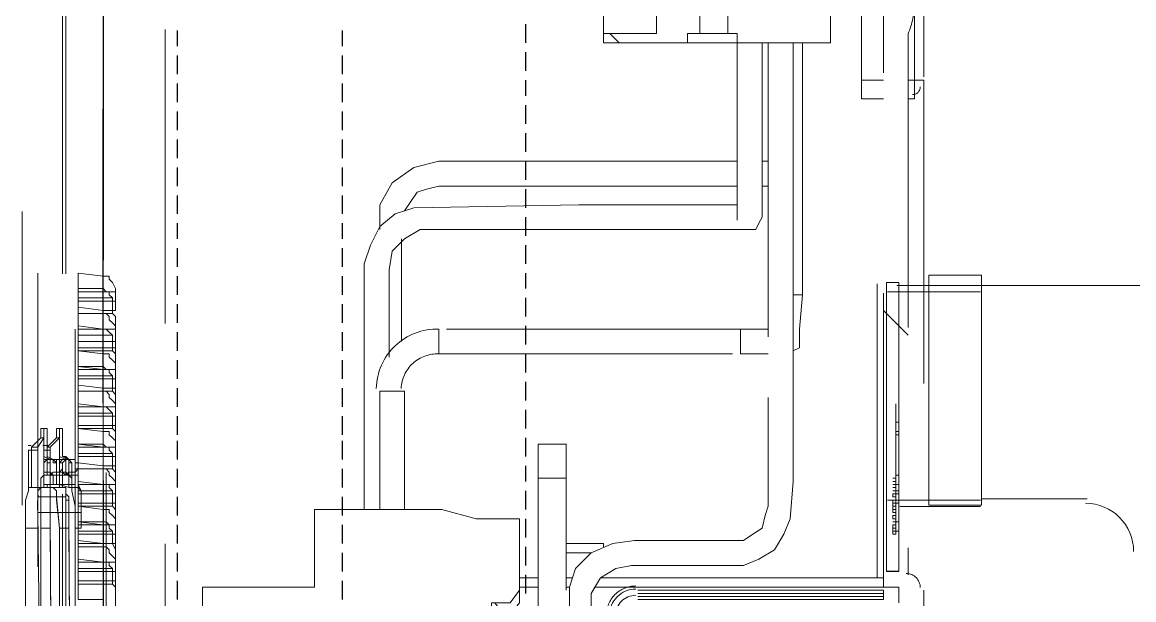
# Model space of a CAD drawing. Header units: metres. Extents: x 2999 to 3164, y 1641 to 1678.
# Drawn here: x 3140.785 to 3141.542, y 1663.498 to 1663.891 of the extents above; entities that cross this region are included whole.
import ezdxf

# ---------------------------------------------------------------- set-up
doc = ezdxf.new("R2010")
doc.units = ezdxf.units.M
doc.linetypes.add('CONTORNO_QUADRO_T', pattern=[0.35, 0.2, -0.15])
doc.layers.add('PDF28_Geometry', color=7, linetype='Continuous')

msp = doc.modelspace()

# ---------------------------------------------------------------- linework, layer by layer
at = {"layer": 'PDF28_Geometry', "linetype": 'CONTORNO_QUADRO_T', "lineweight": 25}
for points in [[(3140.83991, 1660.48166), (3140.83991, 1668.34292), (3140.83991, 1668.47892), (3140.83991, 1662.10514)], [(3140.89071, 1663.87466), (3140.89071, 1663.88524)], [(3141.0029, 1663.87466), (3141.0029, 1663.88524)], [(3140.89071, 1663.85561), (3140.89071, 1663.86831)], [(3141.0029, 1663.85561), (3141.0029, 1663.86831)], [(3140.89071, 1663.83656), (3140.89071, 1663.84926)], [(3141.0029, 1663.83656), (3141.0029, 1663.84926)], [(3140.89071, 1663.81751), (3140.89071, 1663.83021)], [(3141.0029, 1663.81751), (3141.0029, 1663.83021)], [(3140.89071, 1663.79846), (3140.89071, 1663.81116)], [(3141.0029, 1663.79846), (3141.0029, 1663.81116)], [(3140.89071, 1663.77941), (3140.89071, 1663.79211)], [(3141.0029, 1663.77941), (3141.0029, 1663.79211)], [(3140.89071, 1663.76036), (3140.89071, 1663.77306)], [(3141.0029, 1663.76036), (3141.0029, 1663.77306)], [(3140.89071, 1663.74343), (3140.89071, 1663.75401)], [(3141.0029, 1663.74343), (3141.0029, 1663.75401)], [(3140.89071, 1663.72438), (3140.89071, 1663.73708)], [(3141.0029, 1663.72438), (3141.0029, 1663.73708)], [(3140.89071, 1663.70533), (3140.89071, 1663.71803)], [(3141.0029, 1663.70533), (3141.0029, 1663.71803)], [(3140.89071, 1663.68628), (3140.89071, 1663.69898)], [(3141.0029, 1663.68628), (3141.0029, 1663.69898)], [(3140.89071, 1663.66723), (3140.89071, 1663.67993)], [(3141.0029, 1663.66723), (3141.0029, 1663.67993)], [(3140.89071, 1663.64818), (3140.89071, 1663.66088)], [(3141.0029, 1663.64818), (3141.0029, 1663.66088)], [(3140.89071, 1663.62913), (3140.89071, 1663.64183)], [(3141.0029, 1663.62913), (3141.0029, 1663.64183)], [(3140.89071, 1663.61008), (3140.89071, 1663.62278)], [(3141.0029, 1663.61008), (3141.0029, 1663.62278)], [(3140.89071, 1663.59314), (3140.89071, 1663.60584)], [(3141.0029, 1663.59314), (3141.0029, 1663.60584)], [(3140.89071, 1663.57409), (3140.89071, 1663.58679)], [(3141.0029, 1663.57409), (3141.0029, 1663.58679)], [(3140.89071, 1663.55504), (3140.89071, 1663.56774)], [(3141.0029, 1663.55504), (3141.0029, 1663.56774)], [(3140.89071, 1663.53599), (3140.89071, 1663.54869)], [(3141.0029, 1663.53599), (3141.0029, 1663.54869)], [(3140.89071, 1663.51694), (3140.89071, 1663.52964)], [(3141.0029, 1663.51694), (3141.0029, 1663.52964)], [(3140.89071, 1663.49789), (3140.89071, 1663.51059)], [(3141.0029, 1663.49789), (3141.0029, 1663.51059)]]:
    msp.add_lwpolyline(points, dxfattribs=at)
at = {"layer": 'PDF28_Geometry', "linetype": 'CONTORNO_QUADRO_T', "lineweight": 15}
for points in [[(3140.83991, 1666.44851), (3140.83991, 1666.44639), (3140.83991, 1664.73402), (3140.83991, 1664.7319), (3140.83991, 1664.72979), (3140.83991, 1663.01741), (3140.83991, 1663.0153), (3140.83991, 1663.01318)], [(3140.89918, 1664.67687), (3140.89918, 1664.58374), (3140.88225, 1664.58586), (3140.88225, 1663.47885)], [(3140.83991, 1664.66205), (3140.83991, 1663.16558)], [(3140.80817, 1664.64935), (3140.81028, 1664.64935), (3140.81028, 1664.64089), (3140.8124, 1664.61972), (3140.8124, 1663.05975), (3140.81028, 1663.0407), (3140.81028, 1663.03435), (3140.80817, 1663.03223), (3140.787, 1663.03223), (3140.787, 1663.07245), (3140.787, 1663.1042), (3140.787, 1663.10843), (3140.787, 1663.11901), (3140.787, 1663.12113), (3140.787, 1663.11901), (3140.787, 1663.10843), (3140.787, 1663.11478), (3140.787, 1663.11901)], [(3140.78488, 1663.21215), (3140.78488, 1664.63665)], [(3140.8124, 1664.61972), (3140.81452, 1664.61972), (3140.81452, 1663.05975), (3140.8124, 1663.05975)], [(3141.38178, 1663.49578), (3141.38178, 1663.50636), (3141.3712, 1663.50636), (3141.3712, 1664.53717)], [(3141.26536, 1663.92546), (3141.26536, 1663.88313), (3141.27171, 1663.88313), (3141.27171, 1663.87678), (3141.33521, 1663.87678), (3141.33521, 1664.52871)], [(3141.21668, 1663.98261), (3141.21668, 1663.88313), (3141.1807, 1663.88313), (3141.1807, 1663.87678), (3141.23785, 1663.87678), (3141.23785, 1663.88313), (3141.24631, 1663.88313), (3141.24631, 1663.92546)], [(3141.1807, 1663.98261), (3141.1807, 1663.88313)], [(3141.35638, 1663.90006), (3141.35638, 1663.85138), (3141.3712, 1663.85138)], [(3141.24631, 1663.88313), (3141.25478, 1663.88313), (3141.26536, 1663.88313)], [(3141.03465, 1663.66299), (3141.03465, 1663.71168), (3141.03465, 1663.72226), (3141.03676, 1663.73496), (3141.04523, 1663.74343), (3141.05581, 1663.74978), (3141.15318, 1663.74978), (3141.25055, 1663.74978), (3141.27171, 1663.74978), (3141.27806, 1663.74978), (3141.28018, 1663.74978), (3141.28441, 1663.74978), (3141.28653, 1663.75401), (3141.28865, 1663.75824), (3141.28865, 1663.76036), (3141.28865, 1663.76248), (3141.28865, 1663.77518), (3141.28865, 1663.80904), (3141.28865, 1663.87678)], [(3141.29288, 1663.87678), (3141.29288, 1663.63548), (3141.29288, 1663.57621), (3141.29288, 1663.56139), (3141.29076, 1663.55504), (3141.28865, 1663.54658), (3141.2823, 1663.54234), (3141.27595, 1663.53811), (3141.26113, 1663.53811), (3141.20186, 1663.53811), (3141.18705, 1663.53599), (3141.17223, 1663.52964), (3141.16165, 1663.51906), (3141.15741, 1663.50636), (3141.1553, 1663.26718)], [(3141.17223, 1663.21003), (3141.17223, 1663.21215), (3141.17223, 1663.2185), (3141.17223, 1663.24178), (3141.17223, 1663.29046), (3141.17223, 1663.38995), (3141.17223, 1663.48943), (3141.17223, 1663.50213), (3141.17858, 1663.51271), (3141.18916, 1663.51906), (3141.19975, 1663.52118), (3141.25055, 1663.52118), (3141.27595, 1663.52118), (3141.28653, 1663.52541), (3141.29711, 1663.53176), (3141.30346, 1663.54234), (3141.3077, 1663.55293), (3141.30981, 1663.57833), (3141.30981, 1663.67781), (3141.30981, 1663.87678)], [(3141.23785, 1663.87678), (3141.27171, 1663.87678), (3141.27171, 1663.78788), (3141.27171, 1663.76671), (3141.27171, 1663.76036), (3141.27171, 1663.75613)], [(3141.30981, 1663.66723), (3141.31405, 1663.66934), (3141.31405, 1663.67358), (3141.31405, 1663.68204), (3141.31616, 1663.70533), (3141.31616, 1663.87678)], [(3141.35638, 1663.85138), (3141.35638, 1663.83868), (3141.3712, 1663.83868)], [(3141.39236, 1663.85138), (3141.38813, 1663.85138)], [(3141.39871, 1663.85138), (3141.39871, 1663.84503), (3141.39871, 1663.50424), (3141.39871, 1663.49578), (3141.39871, 1663.028)], [(3141.36696, 1663.51271), (3141.36696, 1663.83868)], [(3141.38813, 1663.83868), (3141.39236, 1663.83868)], [(3141.27171, 1663.79634), (3141.13625, 1663.79634), (3141.06851, 1663.79634), (3141.05158, 1663.79211), (3141.03676, 1663.78153), (3141.0283, 1663.76671), (3141.0283, 1663.74978)], [(3141.29288, 1663.79634), (3141.28865, 1663.79634)], [(3141.04523, 1663.76248), (3141.04946, 1663.76883), (3141.0537, 1663.77518), (3141.06005, 1663.77729), (3141.06851, 1663.77941), (3141.09603, 1663.77941), (3141.1553, 1663.77941), (3141.27171, 1663.77941)], [(3141.28865, 1663.77941), (3141.29288, 1663.77941)], [(3141.27171, 1663.76671), (3141.26113, 1663.76671), (3141.24843, 1663.76671), (3141.22091, 1663.76671), (3141.16376, 1663.76671), (3141.05158, 1663.76459), (3141.03888, 1663.76036), (3141.0283, 1663.75189), (3141.02195, 1663.73919), (3141.01771, 1663.72649), (3141.01771, 1663.66934), (3141.01771, 1663.55928)], [(3141.04311, 1663.67358), (3141.04311, 1663.67993), (3141.04311, 1663.70533), (3141.04311, 1663.73073), (3141.04311, 1663.74131), (3141.04311, 1663.74343)], [(3141.37331, 1663.51694), (3141.37331, 1663.71379), (3141.38178, 1663.71379), (3141.38178, 1663.51694)], [(3141.60888, 1663.71161), (3141.43743, 1663.71161), (3141.38239, 1663.71161), (3141.38028, 1663.71161)], [(3141.43743, 1663.70737), (3141.37393, 1663.70737)], [(3140.83991, 1663.69474), (3140.82298, 1663.69686), (3140.82298, 1663.68204), (3140.83991, 1663.68204)], [(3141.38813, 1663.67781), (3141.3712, 1663.69474)], [(3140.82298, 1663.69263), (3140.83991, 1663.69263)], [(3140.83991, 1663.66934), (3140.82298, 1663.66934), (3140.82298, 1663.65664), (3140.83991, 1663.65453)], [(3140.82298, 1663.66723), (3140.83991, 1663.66723)], [(3140.83991, 1663.64183), (3140.82298, 1663.64394), (3140.82298, 1663.62913), (3140.83991, 1663.62913)], [(3140.82298, 1663.63971), (3140.83991, 1663.63971)], [(3141.0283, 1663.63971), (3141.0283, 1663.55928)], [(3141.04523, 1663.55928), (3141.04523, 1663.63971)], [(3141.37966, 1663.63124), (3141.37966, 1663.62278), (3141.37966, 1663.55081), (3141.37966, 1663.54234), (3141.37755, 1663.54234), (3141.37966, 1663.54234)], [(3141.37966, 1663.62913), (3141.37966, 1663.62913)], [(3141.37966, 1663.62701), (3141.37966, 1663.62701)], [(3141.38178, 1663.61854), (3141.37966, 1663.61854)], [(3140.83991, 1663.61643), (3140.82298, 1663.61643), (3140.82298, 1663.60373), (3140.83991, 1663.60161)], [(3140.82298, 1663.61431), (3140.83991, 1663.61431)], [(3141.13625, 1663.58044), (3141.13625, 1663.60373), (3141.1553, 1663.60373), (3141.1553, 1663.58044)], [(3141.37966, 1663.61008), (3141.37966, 1663.61008)], [(3141.37966, 1663.61008), (3141.37966, 1663.61008)], [(3141.37966, 1663.61008), (3141.37966, 1663.61008)], [(3141.37966, 1663.61008), (3141.38178, 1663.61008)], [(3140.78912, 1663.59949), (3140.78912, 1663.57409), (3140.78912, 1663.57198), (3140.787, 1663.56563), (3140.787, 1663.54658), (3140.787, 1663.37725), (3140.787, 1663.2439), (3140.787, 1663.22485), (3140.78912, 1663.2185), (3140.78912, 1663.21638), (3140.80605, 1663.21638), (3140.80817, 1663.2185), (3140.80817, 1663.22485), (3140.81028, 1663.2439), (3140.81028, 1663.41323), (3140.81028, 1663.54658), (3140.80817, 1663.56774), (3140.80817, 1663.57198), (3140.80605, 1663.57409)], [(3140.79123, 1663.59949), (3140.79123, 1663.59949)], [(3140.7997, 1663.22273), (3140.80817, 1663.22273), (3140.81028, 1663.2312), (3140.81028, 1663.2439), (3140.81028, 1663.41323), (3140.81028, 1663.54658), (3140.80817, 1663.56563), (3140.80817, 1663.57198), (3140.80605, 1663.57409), (3140.80393, 1663.57409), (3140.80393, 1663.59949), (3140.80182, 1663.59949), (3140.7997, 1663.59949), (3140.7997, 1663.57409), (3140.7997, 1663.59949)], [(3141.37966, 1663.60161), (3141.37966, 1663.60161)], [(3141.37966, 1663.59738), (3141.37966, 1663.59738)], [(3141.37966, 1663.59526), (3141.37966, 1663.59526)], [(3140.83991, 1663.58891), (3140.82298, 1663.59103), (3140.82298, 1663.57621), (3140.83991, 1663.57621)], [(3141.37966, 1663.59314), (3141.37966, 1663.59314)], [(3141.37966, 1663.59314), (3141.37966, 1663.59314)], [(3141.37966, 1663.59314), (3141.37966, 1663.59314)], [(3141.37966, 1663.59314), (3141.37966, 1663.59314)], [(3141.37966, 1663.59103), (3141.37966, 1663.59103)], [(3141.37966, 1663.58891), (3141.37966, 1663.58891)], [(3140.82298, 1663.58679), (3140.83991, 1663.58679)], [(3141.1553, 1663.50424), (3141.1553, 1663.58044), (3141.13625, 1663.58044), (3141.13625, 1663.29681), (3141.1553, 1663.29681)], [(3141.37966, 1663.58044), (3141.37755, 1663.58044), (3141.37966, 1663.58044)], [(3141.37966, 1663.58044), (3141.37755, 1663.58044), (3141.37966, 1663.58044)], [(3141.37755, 1663.58044), (3141.37755, 1663.58044)], [(3141.37966, 1663.58679), (3141.37966, 1663.58679)], [(3141.37966, 1663.58679), (3141.37966, 1663.58679)], [(3141.37966, 1663.58679), (3141.37966, 1663.58679)], [(3141.37966, 1663.58679), (3141.37966, 1663.58679)], [(3141.37966, 1663.58256), (3141.38178, 1663.58256)], [(3141.37966, 1663.58044), (3141.37966, 1663.58044)], [(3140.79758, 1663.2439), (3140.79547, 1663.54658), (3140.79547, 1663.55293), (3140.79547, 1663.55716), (3140.79547, 1663.56139), (3140.79547, 1663.56774), (3140.79547, 1663.56986), (3140.79547, 1663.57198), (3140.79758, 1663.57409), (3140.79547, 1663.57198), (3140.79547, 1663.56986), (3140.79547, 1663.56774), (3140.79547, 1663.56139), (3140.79547, 1663.55716), (3140.79547, 1663.55293), (3140.79547, 1663.54658), (3140.787, 1663.54658), (3140.787, 1663.37725)], [(3140.78912, 1663.57409), (3140.78912, 1663.57198), (3140.787, 1663.56563), (3140.787, 1663.54658)], [(3140.80393, 1663.57409), (3140.7997, 1663.57409), (3140.79123, 1663.57409)], [(3141.37966, 1663.57833), (3141.37755, 1663.57833), (3141.37966, 1663.57833)], [(3141.37755, 1663.57833), (3141.37966, 1663.57833)], [(3141.38178, 1663.57621), (3141.37966, 1663.57621), (3141.37966, 1663.57198), (3141.37966, 1663.56986), (3141.37755, 1663.56986), (3141.37966, 1663.56986), (3141.37755, 1663.56986), (3141.37966, 1663.56986), (3141.37755, 1663.56986), (3141.37755, 1663.56774), (3141.37966, 1663.56774), (3141.37755, 1663.56774), (3141.37966, 1663.56774), (3141.37755, 1663.56774), (3141.37966, 1663.56774), (3141.37755, 1663.56774), (3141.37966, 1663.56774)], [(3141.37966, 1663.57621), (3141.37755, 1663.57621), (3141.37966, 1663.57621)], [(3141.37755, 1663.57621), (3141.37966, 1663.57621)], [(3141.37966, 1663.57409), (3141.37755, 1663.57409), (3141.37966, 1663.57409)], [(3141.37755, 1663.57409), (3141.37966, 1663.57409)], [(3141.37966, 1663.57409), (3141.37755, 1663.57409)], [(3141.37966, 1663.57833), (3141.37966, 1663.57833)], [(3141.37966, 1663.57621), (3141.37966, 1663.57621)], [(3140.80817, 1663.56774), (3140.79547, 1663.56774)], [(3141.43743, 1663.56556), (3141.37393, 1663.56556)], [(3141.37966, 1663.57198), (3141.37755, 1663.57198), (3141.37966, 1663.57198)], [(3141.37755, 1663.57198), (3141.37966, 1663.57198)], [(3141.37755, 1663.57198), (3141.37966, 1663.57198)], [(3141.37755, 1663.57198), (3141.37966, 1663.57198)], [(3141.37966, 1663.57198), (3141.37755, 1663.57198)], [(3141.37755, 1663.56986), (3141.37755, 1663.56986)], [(3141.37755, 1663.56986), (3141.37966, 1663.56986), (3141.38178, 1663.56986)], [(3141.37966, 1663.56774), (3141.37755, 1663.56774), (3141.37966, 1663.56774)], [(3141.38178, 1663.56563), (3141.37755, 1663.56563), (3141.37966, 1663.56563), (3141.37755, 1663.56563), (3141.37966, 1663.56563), (3141.37755, 1663.56563), (3141.37755, 1663.56139), (3141.37966, 1663.56139), (3141.37755, 1663.56139), (3141.37755, 1663.55928), (3141.37755, 1663.55716), (3141.37966, 1663.55716), (3141.37755, 1663.55716)], [(3141.37966, 1663.56563), (3141.37755, 1663.56563)], [(3141.37966, 1663.57198), (3141.37966, 1663.57198)], [(3141.37966, 1663.57198), (3141.38178, 1663.57198)], [(3141.37966, 1663.56986), (3141.37966, 1663.56986)], [(3141.37966, 1663.56563), (3141.37966, 1663.56563)], [(3141.37966, 1663.56563), (3141.37966, 1663.56563)], [(3141.37966, 1663.56563), (3141.37966, 1663.56563)], [(3141.37966, 1663.56563), (3141.37966, 1663.56563)], [(3141.37966, 1663.56563), (3141.37966, 1663.56563)], [(3141.37966, 1663.56563), (3141.37966, 1663.56563)], [(3141.37966, 1663.56563), (3141.37966, 1663.56563)], [(3141.37966, 1663.56563), (3141.37966, 1663.56563)], [(3141.4381, 1663.56635), (3141.51007, 1663.56635)], [(3140.83991, 1663.56351), (3140.82298, 1663.56351), (3140.82298, 1663.55081), (3140.83991, 1663.54869)], [(3140.82298, 1663.56139), (3140.83991, 1663.56139)], [(3141.37966, 1663.56351), (3141.37755, 1663.56351), (3141.37966, 1663.56351)], [(3141.37966, 1663.55081), (3141.37755, 1663.55081), (3141.37966, 1663.55081), (3141.37966, 1663.56351), (3141.37755, 1663.56351), (3141.37966, 1663.56351)], [(3141.38178, 1663.56351), (3141.37755, 1663.56351)], [(3141.37755, 1663.56139), (3141.37966, 1663.56139)], [(3141.37966, 1663.55928), (3141.37755, 1663.55928), (3141.37966, 1663.55928)], [(3141.37966, 1663.56351), (3141.37966, 1663.56351)], [(3141.37966, 1663.56351), (3141.37966, 1663.56351)], [(3141.37966, 1663.56139), (3141.37966, 1663.56139)], [(3141.37966, 1663.56139), (3141.37966, 1663.56139)], [(3141.37966, 1663.55928), (3141.37966, 1663.55928)], [(3141.38239, 1663.56133), (3141.43743, 1663.56133)], [(3140.79547, 1663.55716), (3140.81028, 1663.55716), (3140.79547, 1663.55716), (3140.7997, 1663.23331), (3140.81028, 1663.23331), (3140.7997, 1663.23331)], [(3141.37755, 1663.55716), (3141.37755, 1663.55716)], [(3141.37755, 1663.55504), (3141.37966, 1663.55504), (3141.37755, 1663.55504), (3141.37966, 1663.55504), (3141.37755, 1663.55504), (3141.37966, 1663.55504), (3141.37755, 1663.55504), (3141.37755, 1663.55293), (3141.37966, 1663.55293), (3141.37755, 1663.55293), (3141.37966, 1663.55293), (3141.37755, 1663.55293), (3141.37966, 1663.55293)], [(3141.37966, 1663.55504), (3141.37755, 1663.55504), (3141.37966, 1663.55504)], [(3141.37966, 1663.55293), (3141.37755, 1663.55293), (3141.37966, 1663.55293)], [(3141.37966, 1663.55293), (3141.37755, 1663.55293), (3141.37966, 1663.55293)], [(3141.38178, 1663.54446), (3141.37966, 1663.54446), (3141.37755, 1663.54446), (3141.37966, 1663.54446), (3141.37755, 1663.54446), (3141.37755, 1663.54869), (3141.37966, 1663.54869), (3141.37755, 1663.54869), (3141.37966, 1663.54869), (3141.37966, 1663.55081), (3141.37755, 1663.55081), (3141.37966, 1663.55081), (3141.37755, 1663.55081), (3141.37966, 1663.55081), (3141.37755, 1663.55081), (3141.37966, 1663.55081), (3141.37755, 1663.55081), (3141.37966, 1663.55081), (3141.37755, 1663.55081), (3141.37966, 1663.55081), (3141.38178, 1663.55081)], [(3141.37966, 1663.55081), (3141.37755, 1663.55081), (3141.37966, 1663.55081)], [(3141.37966, 1663.55716), (3141.37966, 1663.55716)], [(3141.37966, 1663.55716), (3141.37966, 1663.55716)], [(3141.37966, 1663.55504), (3141.37966, 1663.55504)], [(3141.37966, 1663.55504), (3141.37966, 1663.55504)], [(3141.37966, 1663.55081), (3141.37966, 1663.55081)], [(3141.37966, 1663.55081), (3141.37966, 1663.55081)], [(3141.37966, 1663.54869), (3141.37755, 1663.54869), (3141.37966, 1663.54869)], [(3141.37755, 1663.54869), (3141.37755, 1663.54869)], [(3141.37966, 1663.54869), (3141.37755, 1663.54869), (3141.37966, 1663.54869)], [(3141.37966, 1663.54869), (3141.37755, 1663.54869)], [(3141.37966, 1663.54658), (3141.37755, 1663.54658), (3141.37966, 1663.54658)], [(3141.37966, 1663.54658), (3141.37755, 1663.54658), (3141.37966, 1663.54658)], [(3141.37755, 1663.54234), (3141.37755, 1663.54446), (3141.37966, 1663.54446), (3141.37755, 1663.54446), (3141.37755, 1663.54658), (3141.37966, 1663.54658), (3141.37755, 1663.54658), (3141.37966, 1663.54658), (3141.37755, 1663.54658), (3141.37966, 1663.54658), (3141.37755, 1663.54658), (3141.37966, 1663.54658), (3141.37755, 1663.54658)], [(3141.37966, 1663.54658), (3141.37755, 1663.54658), (3141.37966, 1663.54658)], [(3141.37966, 1663.54658), (3141.37755, 1663.54658), (3141.37966, 1663.54658)], [(3141.37966, 1663.54658), (3141.37755, 1663.54658), (3141.37966, 1663.54658)], [(3141.37966, 1663.54446), (3141.37755, 1663.54446)], [(3141.37966, 1663.54234), (3141.37755, 1663.54234), (3141.37966, 1663.54234)], [(3141.37755, 1663.54234), (3141.37966, 1663.54234), (3141.37755, 1663.54234)], [(3141.37966, 1663.54869), (3141.37966, 1663.54869)], [(3141.37966, 1663.54869), (3141.37966, 1663.54869)], [(3141.37966, 1663.54869), (3141.37966, 1663.54869)], [(3141.37966, 1663.54869), (3141.37966, 1663.54869)], [(3141.37966, 1663.54869), (3141.37966, 1663.54869)], [(3140.82298, 1663.53599), (3140.83991, 1663.53599), (3140.82298, 1663.53811), (3140.82298, 1663.52329), (3140.83991, 1663.52329)], [(3141.1553, 1663.53599), (3141.1807, 1663.53599), (3141.1807, 1663.53388)], [(3141.17223, 1663.52964), (3141.1553, 1663.52964)], [(3141.12355, 1663.51271), (3141.13625, 1663.51271)], [(3141.1553, 1663.51271), (3141.15953, 1663.51271)], [(3141.17858, 1663.51271), (3141.3712, 1663.51271)], [(3140.83991, 1663.51059), (3140.82298, 1663.51059), (3140.82298, 1663.49789), (3140.83991, 1663.49789)], [(3140.82298, 1663.50848), (3140.83991, 1663.50848)], [(3141.12355, 1663.50636), (3141.13625, 1663.50636)], [(3141.1553, 1663.50636), (3141.15741, 1663.50636)], [(3141.17435, 1663.50636), (3141.3712, 1663.50636)], [(3141.10661, 1663.49578), (3141.11508, 1663.48519), (3141.12355, 1663.49578), (3141.12355, 1663.50424)]]:
    msp.add_lwpolyline(points, dxfattribs=at)
for points in [[(3141.39871, 1664.40382), (3141.39871, 1663.85138), (3141.39236, 1663.85138), (3141.39236, 1664.40382)], [(3141.40212, 1663.71875), (3141.4381, 1663.71875), (3141.4381, 1663.56212), (3141.40212, 1663.56212)], [(3141.37966, 1663.61219), (3141.38178, 1663.61219)], [(3140.79123, 1663.59949), (3140.79123, 1663.57409), (3140.78912, 1663.57409), (3140.78912, 1663.59949)], [(3141.37966, 1663.58044), (3141.37755, 1663.58044)], [(3141.37966, 1663.57621), (3141.37755, 1663.57621)], [(3141.37755, 1663.57409), (3141.37966, 1663.57409), (3141.37755, 1663.57409), (3141.37966, 1663.57409)], [(3141.37966, 1663.57409), (3141.37755, 1663.57409)], [(3141.37966, 1663.57198), (3141.37755, 1663.57198)], [(3141.37966, 1663.57198), (3141.37755, 1663.57198)], [(3141.37755, 1663.56986), (3141.37966, 1663.56986)], [(3141.1172, 1663.49578), (3141.12355, 1663.50424), (3141.12355, 1663.55293), (3141.09391, 1663.55293), (3141.07063, 1663.55928), (3140.98385, 1663.55928), (3140.98385, 1663.50636), (3140.90765, 1663.50636), (3140.90765, 1663.3582), (3140.98385, 1663.3582), (3140.98385, 1663.30528), (3141.07063, 1663.30528), (3141.09391, 1663.31163), (3141.12355, 1663.31163), (3141.12355, 1663.37725), (3141.11085, 1663.37725), (3141.11085, 1663.37301), (3141.1045, 1663.37301), (3141.1045, 1663.49578)], [(3141.37966, 1663.56351), (3141.37755, 1663.56351)], [(3141.37966, 1663.55928), (3141.37755, 1663.55928)], [(3141.37966, 1663.55928), (3141.37755, 1663.55928)], [(3141.37966, 1663.54869), (3141.37755, 1663.54869)], [(3141.37966, 1663.54658), (3141.37755, 1663.54658)]]:
    msp.add_lwpolyline(points, close=True, dxfattribs=at)
at = {"layer": 'PDF28_Geometry', "linetype": 'CONTORNO_QUADRO_T', "lineweight": 0}
for points in [[(3140.83991, 1663.96356), (3140.82298, 1663.96356), (3140.83991, 1663.96356), (3140.84203, 1663.96144), (3140.84415, 1663.96144), (3140.84415, 1663.95933), (3140.84626, 1663.95721), (3140.84838, 1663.95509), (3140.84838, 1663.95086), (3140.82298, 1663.95086), (3140.82298, 1663.95298), (3140.83991, 1663.95298), (3140.83991, 1663.71803), (3140.82298, 1663.72014), (3140.82298, 1663.70744), (3140.82298, 1663.70109), (3140.82298, 1663.69686)], [(3141.19128, 1663.87678), (3141.18493, 1663.88313)], [(3140.79547, 1663.72014), (3140.79547, 1663.12325), (3140.79547, 1663.12113), (3140.79547, 1663.11055), (3140.80182, 1663.11055), (3140.7997, 1663.11055), (3140.7997, 1663.10631), (3140.79547, 1663.10631), (3140.79547, 1663.11266), (3140.79547, 1663.10631), (3140.79547, 1663.06398), (3140.80182, 1663.06398)], [(3140.82298, 1663.70744), (3140.84838, 1663.70744), (3140.84838, 1663.70956), (3140.84626, 1663.71379), (3140.84415, 1663.71591), (3140.84415, 1663.71803), (3140.84203, 1663.71803), (3140.83991, 1663.71803)], [(3140.82298, 1663.69263), (3140.83991, 1663.69263), (3140.83991, 1663.70956), (3140.82298, 1663.70956)], [(3140.84626, 1663.69263), (3140.84626, 1663.70321), (3140.84415, 1663.70533), (3140.84415, 1663.70744), (3140.84203, 1663.70744), (3140.83991, 1663.70956)], [(3140.82298, 1663.70321), (3140.84626, 1663.70321)], [(3140.84838, 1663.70744), (3140.84838, 1663.70109)], [(3140.82298, 1663.70109), (3140.84838, 1663.70109), (3140.84838, 1663.69898), (3140.84838, 1663.69474), (3140.83991, 1663.69474)], [(3140.82298, 1663.68416), (3140.83991, 1663.68204), (3140.84838, 1663.68204), (3140.84838, 1663.68416), (3140.84838, 1663.68839), (3140.84838, 1663.69051), (3140.84626, 1663.69263), (3140.83991, 1663.69263), (3140.84203, 1663.69263), (3140.84415, 1663.69051), (3140.84415, 1663.68839), (3140.84626, 1663.68628), (3140.84838, 1663.68416), (3140.84838, 1663.68204), (3140.82298, 1663.68204), (3140.82298, 1663.67358), (3140.84838, 1663.67358), (3140.84838, 1663.68204)], [(3140.82087, 1663.68204), (3140.82087, 1663.05975)], [(3140.83991, 1663.66511), (3140.83991, 1663.68204), (3140.84203, 1663.68204), (3140.84415, 1663.67993), (3140.84626, 1663.67781), (3140.82298, 1663.67781)], [(3140.84838, 1663.67781), (3140.84838, 1663.03646), (3140.84626, 1663.03646), (3140.83991, 1663.03646), (3140.81875, 1663.03858), (3140.82087, 1663.04493), (3140.82087, 1663.05975)], [(3140.82298, 1663.67358), (3140.82298, 1663.66934)], [(3140.83991, 1663.028), (3140.84203, 1663.028), (3140.84203, 1663.03435), (3140.83991, 1663.03435), (3140.84203, 1663.03435), (3140.84203, 1663.67569)], [(3140.84838, 1663.67358), (3140.84838, 1663.67146), (3140.84838, 1663.66934), (3140.83991, 1663.66934)], [(3140.84626, 1663.66723), (3140.84626, 1663.67781)], [(3140.82298, 1663.65453), (3140.84838, 1663.65453), (3140.84838, 1663.65876), (3140.84626, 1663.66088), (3140.84415, 1663.66299), (3140.84415, 1663.66511), (3140.84203, 1663.66511), (3140.83991, 1663.66511), (3140.82298, 1663.66723)], [(3140.83991, 1663.66723), (3140.84626, 1663.66723), (3140.84838, 1663.66511), (3140.84838, 1663.66088), (3140.84838, 1663.65876), (3140.84838, 1663.65453), (3140.83991, 1663.65453)], [(3140.83991, 1663.65664), (3140.82298, 1663.65664), (3140.82298, 1663.65453), (3140.82298, 1663.64818), (3140.82298, 1663.64394)], [(3140.84626, 1663.65029), (3140.84415, 1663.65241), (3140.84415, 1663.65453), (3140.84203, 1663.65453), (3140.83991, 1663.65664), (3140.83991, 1663.63971), (3140.84626, 1663.63971)], [(3140.84838, 1663.62913), (3140.84838, 1663.63124), (3140.84838, 1663.63548), (3140.84838, 1663.63759), (3140.84626, 1663.63971), (3140.84626, 1663.65029), (3140.82298, 1663.65029)], [(3140.84838, 1663.65453), (3140.84838, 1663.64818)], [(3140.83991, 1663.64183), (3140.84838, 1663.64183), (3140.84838, 1663.64606), (3140.84838, 1663.64818), (3140.82298, 1663.64818)], [(3140.82298, 1663.63971), (3140.83991, 1663.63971), (3140.84203, 1663.63971), (3140.84415, 1663.63759), (3140.84415, 1663.63548), (3140.84626, 1663.63336), (3140.84838, 1663.63124), (3140.84838, 1663.62913), (3140.82298, 1663.62913), (3140.82298, 1663.62278), (3140.82298, 1663.61643)], [(3140.82298, 1663.63124), (3140.83991, 1663.62913), (3140.84203, 1663.62913), (3140.84415, 1663.62701), (3140.84626, 1663.62489)], [(3140.82298, 1663.62913), (3140.82298, 1663.62913)], [(3140.82298, 1663.61431), (3140.83991, 1663.61219), (3140.83991, 1663.62913), (3140.84838, 1663.62913), (3140.84838, 1663.62278), (3140.82298, 1663.62278)], [(3140.82298, 1663.62489), (3140.84626, 1663.62489), (3140.84626, 1663.61431), (3140.83991, 1663.61431)], [(3140.84838, 1663.62278), (3140.84838, 1663.61854), (3140.84838, 1663.61643), (3140.83991, 1663.61643)], [(3140.79758, 1663.60796), (3140.79758, 1663.61431), (3140.7997, 1663.61431), (3140.7997, 1663.60796)], [(3140.79758, 1663.61431), (3140.7997, 1663.61431), (3140.80182, 1663.61431)], [(3140.81028, 1663.59526), (3140.81028, 1663.61431), (3140.81028, 1663.59526), (3140.81028, 1663.59103), (3140.81028, 1663.58679), (3140.81028, 1663.58256), (3140.80182, 1663.58256), (3140.80182, 1663.59526), (3140.80182, 1663.61431), (3140.7997, 1663.61431), (3140.7997, 1663.59526), (3140.80393, 1663.59314), (3140.80182, 1663.59314), (3140.7997, 1663.59103), (3140.7997, 1663.59526), (3140.7997, 1663.61431)], [(3140.7997, 1663.61431), (3140.7997, 1663.61431)], [(3140.80182, 1663.59949), (3140.80182, 1663.60161), (3140.80817, 1663.60796), (3140.80817, 1663.61431), (3140.81028, 1663.61431), (3140.80817, 1663.61431)], [(3140.82087, 1663.37725), (3140.82087, 1663.54658), (3140.82087, 1663.56139), (3140.81875, 1663.57198), (3140.81875, 1663.58044), (3140.81663, 1663.58256), (3140.81452, 1663.58256), (3140.81452, 1663.59526), (3140.8124, 1663.59526), (3140.8124, 1663.61431), (3140.81028, 1663.61431), (3140.81028, 1663.60796), (3140.80393, 1663.60161), (3140.80393, 1663.59949)], [(3140.81028, 1663.61431), (3140.81028, 1663.61431)], [(3140.8124, 1663.61431), (3140.81028, 1663.61431)], [(3140.83991, 1663.61219), (3140.84203, 1663.61219), (3140.84415, 1663.61219), (3140.84415, 1663.61008), (3140.84626, 1663.60796), (3140.84838, 1663.60584), (3140.84838, 1663.60161), (3140.82298, 1663.60161)], [(3140.83991, 1663.60161), (3140.84838, 1663.60161), (3140.84838, 1663.60584), (3140.84838, 1663.60796), (3140.84838, 1663.61219), (3140.84626, 1663.61431)], [(3140.79547, 1663.60161), (3140.7997, 1663.60796), (3140.79758, 1663.60796), (3140.79123, 1663.60161)], [(3140.81028, 1663.60796), (3140.80817, 1663.60796)], [(3140.82298, 1663.59103), (3140.82298, 1663.59526), (3140.82298, 1663.60161), (3140.82298, 1663.60373), (3140.83991, 1663.60373)], [(3140.83991, 1663.56351), (3140.84838, 1663.56351), (3140.84838, 1663.56563), (3140.84838, 1663.56986), (3140.84838, 1663.57621), (3140.84838, 1663.57833), (3140.84838, 1663.58256), (3140.84838, 1663.58468), (3140.84626, 1663.58679), (3140.83991, 1663.58679), (3140.83991, 1663.60373), (3140.84203, 1663.60161), (3140.84415, 1663.60161), (3140.84415, 1663.59949), (3140.84626, 1663.59738), (3140.84626, 1663.58679)], [(3140.79123, 1663.59949), (3140.79547, 1663.59949)], [(3140.7997, 1663.59526), (3140.80393, 1663.59314), (3140.80393, 1663.58256), (3140.80182, 1663.58256), (3140.80182, 1663.58468), (3140.7997, 1663.58468), (3140.7997, 1663.59103), (3140.7997, 1663.59314), (3140.80182, 1663.59314), (3140.80393, 1663.59314), (3140.80817, 1663.59314)], [(3140.80393, 1663.60161), (3140.80182, 1663.60161)], [(3140.80393, 1663.59949), (3140.80393, 1663.59949)], [(3140.81028, 1663.59526), (3140.81452, 1663.59314), (3140.81028, 1663.59526)], [(3140.8124, 1663.59526), (3140.81663, 1663.59314), (3140.81452, 1663.59526)], [(3140.82298, 1663.59738), (3140.84626, 1663.59738)], [(3140.83991, 1663.58891), (3140.84838, 1663.58891), (3140.84838, 1663.59314), (3140.84838, 1663.59526), (3140.82298, 1663.59526)], [(3140.84838, 1663.60161), (3140.84838, 1663.59526)], [(3140.80393, 1663.59314), (3140.80393, 1663.59314)], [(3140.80817, 1663.58891), (3140.80817, 1663.57621), (3140.80605, 1663.57621), (3140.80605, 1663.58256), (3140.80393, 1663.58256), (3140.80393, 1663.58044), (3140.80393, 1663.57621), (3140.80393, 1663.57198), (3140.80393, 1663.56774), (3140.80393, 1663.56139), (3140.80393, 1663.55293), (3140.80393, 1663.54658), (3140.80605, 1663.2439)], [(3140.80817, 1663.58256), (3140.80817, 1663.59314), (3140.80605, 1663.59314)], [(3140.80817, 1663.58891), (3140.80817, 1663.58891)], [(3140.81028, 1663.58679), (3140.81028, 1663.58468), (3140.8124, 1663.58468), (3140.8124, 1663.58256), (3140.81452, 1663.58256), (3140.81452, 1663.59314), (3140.81663, 1663.59314), (3140.81452, 1663.59314), (3140.8124, 1663.59314), (3140.81028, 1663.59103), (3140.81028, 1663.58891), (3140.81028, 1663.58679), (3140.81028, 1663.58468), (3140.8124, 1663.58468), (3140.81452, 1663.58256), (3140.81663, 1663.58468), (3140.81875, 1663.58468), (3140.81875, 1663.58679), (3140.81875, 1663.58891), (3140.81875, 1663.59103), (3140.81663, 1663.59314), (3140.81452, 1663.59314), (3140.8124, 1663.59314), (3140.81028, 1663.59314), (3140.81028, 1663.59103)], [(3140.81875, 1663.58891), (3140.81875, 1663.57409), (3140.81875, 1663.58679), (3140.81875, 1663.58891), (3140.81875, 1663.59103), (3140.81663, 1663.59103), (3140.81663, 1663.59314), (3140.81452, 1663.59314), (3140.8124, 1663.59103), (3140.8124, 1663.58891), (3140.8124, 1663.58679), (3140.8124, 1663.58468), (3140.81452, 1663.58468), (3140.81663, 1663.58256), (3140.81875, 1663.58256), (3140.81875, 1663.58468), (3140.82087, 1663.58468), (3140.82087, 1663.58679), (3140.82298, 1663.58679), (3140.83991, 1663.58679), (3140.84203, 1663.58679), (3140.84415, 1663.58468), (3140.84415, 1663.58256), (3140.84626, 1663.58044), (3140.84838, 1663.57833), (3140.84838, 1663.57621)], [(3140.80393, 1663.58256), (3140.80605, 1663.58256), (3140.80393, 1663.58256), (3140.80393, 1663.58044), (3140.80393, 1663.57621), (3140.80393, 1663.57198), (3140.80393, 1663.56774), (3140.80393, 1663.56139), (3140.80393, 1663.55293), (3140.80393, 1663.54658), (3140.79758, 1663.54658), (3140.79758, 1663.57198), (3140.79758, 1663.58044), (3140.7997, 1663.58256), (3140.79758, 1663.58044), (3140.79758, 1663.57198), (3140.79758, 1663.54658), (3140.79758, 1663.41323)], [(3140.80182, 1663.58256), (3140.7997, 1663.58256), (3140.7997, 1663.58468), (3140.80182, 1663.58468), (3140.80182, 1663.58256), (3140.80393, 1663.58256), (3140.80605, 1663.58468), (3140.80817, 1663.58468), (3140.80817, 1663.58679), (3140.80817, 1663.57621), (3140.7997, 1663.57621)], [(3140.7997, 1663.58256), (3140.7997, 1663.58256)], [(3140.82087, 1663.58256), (3140.82087, 1663.57409), (3140.82298, 1663.57409), (3140.8251, 1663.57198), (3140.8251, 1663.56986), (3140.8251, 1663.56774), (3140.8251, 1663.56351), (3140.8251, 1663.56139), (3140.8251, 1663.55716), (3140.80393, 1663.55716), (3140.80393, 1663.56139), (3140.80393, 1663.56351), (3140.80393, 1663.56774), (3140.80393, 1663.56986), (3140.80393, 1663.57198), (3140.80393, 1663.57409), (3140.80393, 1663.57621), (3140.80605, 1663.57621)], [(3140.80817, 1663.58679), (3140.80817, 1663.58679)], [(3140.81663, 1663.58256), (3140.81452, 1663.58256), (3140.81028, 1663.58256), (3140.81028, 1663.57621), (3140.81663, 1663.57409), (3140.81663, 1663.58256), (3140.81875, 1663.58256), (3140.81875, 1663.58468), (3140.82087, 1663.58468), (3140.82087, 1663.58679), (3140.82298, 1663.58679), (3140.82298, 1663.57409), (3140.82298, 1663.58679)], [(3140.8124, 1663.58679), (3140.8124, 1663.58679)], [(3140.82298, 1663.58256), (3140.81663, 1663.58256), (3140.81875, 1663.58044), (3140.81875, 1663.57198), (3140.82087, 1663.56139), (3140.82087, 1663.54658)], [(3140.82722, 1663.2439), (3140.8251, 1663.54658), (3140.8251, 1663.55293), (3140.8251, 1663.56139), (3140.8251, 1663.56774), (3140.8251, 1663.57198), (3140.82298, 1663.57621), (3140.82298, 1663.58044), (3140.82298, 1663.58256), (3140.82298, 1663.58044), (3140.82298, 1663.57621), (3140.8251, 1663.57198), (3140.8251, 1663.56774), (3140.8251, 1663.56139), (3140.8251, 1663.55293), (3140.8251, 1663.54658), (3140.82087, 1663.54658), (3140.82087, 1663.37725)], [(3140.82298, 1663.58679), (3140.82298, 1663.58679)], [(3140.7997, 1663.57409), (3140.7997, 1663.57621), (3140.80182, 1663.57621), (3140.80182, 1663.57409)], [(3140.81663, 1663.57409), (3140.81875, 1663.57409), (3140.81875, 1663.57621), (3140.81028, 1663.57621), (3140.80182, 1663.57621)], [(3140.80605, 1663.57409), (3140.81452, 1663.57409), (3140.81452, 1663.57198), (3140.81452, 1663.56986), (3140.81663, 1663.56774), (3140.81663, 1663.56139), (3140.81663, 1663.55716), (3140.81663, 1663.55293), (3140.81663, 1663.54658), (3140.81875, 1663.2439), (3140.81875, 1663.23966), (3140.81875, 1663.23331), (3140.81875, 1663.22908), (3140.81875, 1663.22485), (3140.81875, 1663.22061), (3140.81875, 1663.2185), (3140.81875, 1663.21638), (3140.81663, 1663.21638)], [(3140.80605, 1663.57409), (3140.80605, 1663.57409)], [(3140.81028, 1663.57409), (3140.81028, 1663.57621), (3140.8124, 1663.57621), (3140.8124, 1663.57409)], [(3140.81028, 1663.57621), (3140.81028, 1663.57621)], [(3140.81028, 1663.57621), (3140.81028, 1663.57621)], [(3140.81452, 1663.57409), (3140.81452, 1663.57198), (3140.81452, 1663.56986), (3140.81663, 1663.56774), (3140.81663, 1663.56139), (3140.81663, 1663.55716), (3140.81663, 1663.55293), (3140.81663, 1663.54658), (3140.81028, 1663.54658)], [(3140.82087, 1663.57409), (3140.82087, 1663.57621), (3140.8124, 1663.57621)], [(3140.82087, 1663.57621), (3140.81875, 1663.57621)], [(3140.82087, 1663.57409), (3140.81875, 1663.57409)], [(3140.82087, 1663.57409), (3140.82087, 1663.57409)], [(3140.82087, 1663.57409), (3140.82087, 1663.57409)], [(3140.84838, 1663.56986), (3140.82298, 1663.56986), (3140.82298, 1663.57621), (3140.84838, 1663.57621), (3140.83991, 1663.57621), (3140.82298, 1663.57833)], [(3140.80817, 1663.56774), (3140.81452, 1663.56774), (3140.81452, 1663.56563), (3140.81663, 1663.56563), (3140.81663, 1663.56351), (3140.81663, 1663.56139), (3140.81663, 1663.55928), (3140.81663, 1663.55716), (3140.81875, 1663.23331)], [(3140.82298, 1663.57198), (3140.84626, 1663.57198)], [(3140.82298, 1663.56986), (3140.82298, 1663.56351)], [(3140.83991, 1663.56139), (3140.84626, 1663.56139)], [(3140.82722, 1663.23331), (3140.8251, 1663.55716), (3140.80393, 1663.55716), (3140.80605, 1663.23331)], [(3140.82298, 1663.53811), (3140.82298, 1663.54234), (3140.82298, 1663.54869), (3140.82298, 1663.55081), (3140.83991, 1663.55081)], [(3140.84626, 1663.54446), (3140.84415, 1663.54658), (3140.84415, 1663.54869), (3140.84203, 1663.55081), (3140.83991, 1663.55081), (3140.83991, 1663.53388), (3140.84203, 1663.53388), (3140.84415, 1663.53176), (3140.84415, 1663.52964), (3140.84626, 1663.52753), (3140.84838, 1663.52541), (3140.84838, 1663.52329), (3140.82298, 1663.52329), (3140.82298, 1663.51694), (3140.82298, 1663.51059)], [(3140.79758, 1663.41323), (3140.79758, 1663.54658)], [(3140.83991, 1663.54869), (3140.84838, 1663.54869), (3140.84838, 1663.54234), (3140.84838, 1663.54023), (3140.84838, 1663.53599), (3140.83991, 1663.53599), (3140.84626, 1663.53599), (3140.84626, 1663.54446), (3140.82298, 1663.54446)], [(3140.82298, 1663.54869), (3140.84838, 1663.54869)], [(3140.82298, 1663.54234), (3140.84838, 1663.54234)], [(3140.84626, 1663.50848), (3140.84626, 1663.51906), (3140.84415, 1663.52118), (3140.84415, 1663.52329), (3140.84203, 1663.52329), (3140.83991, 1663.52329), (3140.84838, 1663.52329), (3140.84838, 1663.52753), (3140.84838, 1663.52964), (3140.84838, 1663.53176), (3140.84626, 1663.53599)], [(3140.82298, 1663.52541), (3140.83991, 1663.52329), (3140.83991, 1663.29046), (3140.84203, 1663.28835), (3140.84415, 1663.28835), (3140.84415, 1663.28623), (3140.84626, 1663.28411), (3140.84838, 1663.282), (3140.84838, 1663.27776)], [(3140.82298, 1663.52329), (3140.82298, 1663.52329)], [(3140.84838, 1663.52329), (3140.84838, 1663.51694)], [(3140.82298, 1663.51906), (3140.84626, 1663.51906)], [(3140.83991, 1663.51059), (3140.84838, 1663.51059), (3140.84838, 1663.51271), (3140.84838, 1663.51694), (3140.82298, 1663.51694)], [(3140.83991, 1663.50848), (3140.84626, 1663.50848), (3140.84838, 1663.50636), (3140.84838, 1663.50424), (3140.84838, 1663.50001), (3140.84838, 1663.49789)]]:
    msp.add_lwpolyline(points, dxfattribs=at)
at = {"layer": 'PDF28_Geometry', "linetype": 'CONTORNO_QUADRO_T', "lineweight": 15}
for points in [[(3141.39212, 1663.90403, -0.108112), (3141.38813, 1663.88313), (3141.38813, 1663.51483)], [(3141.29288, 1663.68204), (3141.27383, 1663.68204), (3141.06851, 1663.68204, 0.416211), (3141.02593, 1663.64156)], [(3141.04286, 1663.64156, -0.416209), (3141.06851, 1663.66511), (3141.27383, 1663.66511), (3141.29288, 1663.66511)]]:
    msp.add_lwpolyline(points, format="xyb", dxfattribs=at)
at = {"layer": 'PDF28_Geometry', "color": 3, "linetype": 'CONTORNO_QUADRO_T', "lineweight": 25}
for points in [[(3141.12778, 1663.87678), (3141.12778, 1663.88948)], [(3141.12778, 1663.85773), (3141.12778, 1663.87043)], [(3141.12778, 1663.84079), (3141.12778, 1663.85138)], [(3141.12778, 1663.82174), (3141.12778, 1663.83444)], [(3141.12778, 1663.80269), (3141.12778, 1663.81539)], [(3141.12778, 1663.78364), (3141.12778, 1663.79634)], [(3141.12778, 1663.76459), (3141.12778, 1663.77729)], [(3141.12778, 1663.74554), (3141.12778, 1663.75824)], [(3141.12778, 1663.72649), (3141.12778, 1663.73919)], [(3141.12778, 1663.70956), (3141.12778, 1663.72014)], [(3141.12778, 1663.69051), (3141.12778, 1663.70321)], [(3141.12778, 1663.67146), (3141.12778, 1663.68416)], [(3141.12778, 1663.65241), (3141.12778, 1663.66511)], [(3141.12778, 1663.63336), (3141.12778, 1663.64606)], [(3141.12778, 1663.61431), (3141.12778, 1663.62701)], [(3141.12778, 1663.59526), (3141.12778, 1663.60796)], [(3141.12778, 1663.57833), (3141.12778, 1663.58891)], [(3141.12778, 1663.55928), (3141.12778, 1663.57198)], [(3141.12778, 1663.54023), (3141.12778, 1663.55293)], [(3141.12778, 1663.52118), (3141.12778, 1663.53388)], [(3141.12778, 1663.50213), (3141.12778, 1663.51483)], [(3141.38178, 1663.51694), (3141.37331, 1663.51694)]]:
    msp.add_lwpolyline(points, dxfattribs=at)
at = {"layer": 'PDF28_Geometry', "color": 8, "linetype": 'CONTORNO_QUADRO_T', "lineweight": 15, "true_color": 0x808080}
for points in [[(3141.39236, 1663.83868), (3141.39236, 1663.85138)], [(3141.30981, 1663.70533), (3141.31193, 1663.70533), (3141.31405, 1663.70533), (3141.31616, 1663.70533)], [(3141.06851, 1663.68204), (3141.06851, 1663.66511)], [(3141.27383, 1663.68204), (3141.27383, 1663.66511)], [(3141.0283, 1663.63971), (3141.04523, 1663.63971)]]:
    msp.add_lwpolyline(points, dxfattribs=at)
at = {"layer": 'PDF28_Geometry', "linetype": 'CONTORNO_QUADRO_T', "lineweight": 0}
for points in [[(3140.79123, 1663.60161), (3140.79547, 1663.60161), (3140.79547, 1663.59949), (3140.79123, 1663.59949)], [(3140.8124, 1663.58679), (3140.8124, 1663.57621), (3140.8124, 1663.58679), (3140.81028, 1663.58468), (3140.80817, 1663.58468), (3140.80817, 1663.58256), (3140.80605, 1663.58256), (3140.80393, 1663.58468), (3140.80182, 1663.58468), (3140.80182, 1663.58679), (3140.80182, 1663.58891), (3140.80182, 1663.59103), (3140.80393, 1663.59103), (3140.80393, 1663.59314), (3140.80605, 1663.59314), (3140.80182, 1663.59526), (3140.80605, 1663.59314), (3140.80817, 1663.59314), (3140.81028, 1663.59314), (3140.81028, 1663.59103), (3140.8124, 1663.59103), (3140.8124, 1663.58891), (3140.8124, 1663.58679), (3140.81028, 1663.58468), (3140.80817, 1663.58468), (3140.80817, 1663.58256), (3140.80817, 1663.58468), (3140.81028, 1663.58468)], [(3140.80393, 1663.59314), (3140.80605, 1663.59314), (3140.80605, 1663.59103), (3140.80817, 1663.59103), (3140.80817, 1663.58891), (3140.80817, 1663.58679), (3140.80817, 1663.58891), (3140.80817, 1663.59103), (3140.80605, 1663.59314)], [(3140.81663, 1663.59314), (3140.81663, 1663.58256), (3140.81875, 1663.58256), (3140.81875, 1663.58468), (3140.82087, 1663.58468), (3140.82298, 1663.58679), (3140.82298, 1663.58891), (3140.82298, 1663.59103), (3140.82087, 1663.59103), (3140.82087, 1663.59314), (3140.81875, 1663.59314)], [(3140.80817, 1663.57621), (3140.81028, 1663.57621), (3140.80817, 1663.57621), (3140.80605, 1663.57621)], [(3140.81663, 1663.57409), (3140.81875, 1663.57409)], [(3140.84838, 1663.54869), (3140.84838, 1663.55293), (3140.84838, 1663.55504), (3140.84838, 1663.55928), (3140.84626, 1663.56139), (3140.84626, 1663.57198), (3140.84415, 1663.57409), (3140.84415, 1663.57621), (3140.84203, 1663.57621), (3140.83991, 1663.57621), (3140.83991, 1663.55928), (3140.84203, 1663.55928), (3140.84415, 1663.55928), (3140.84415, 1663.55716), (3140.84626, 1663.55504), (3140.84838, 1663.55293)], [(3140.83991, 1663.55928), (3140.82298, 1663.56139)], [(3140.82298, 1663.53388), (3140.83991, 1663.53388)]]:
    msp.add_lwpolyline(points, close=True, dxfattribs=at)
at = {"layer": 'PDF28_Geometry', "color": 5, "linetype": 'CONTORNO_QUADRO_T', "lineweight": 15}
msp.add_lwpolyline([(3141.20267, 1663.50079, 0.414213), (3141.18891, 1663.48704, -0.414213)], format="xyb", close=True, dxfattribs=at)
for points in [[(3141.20398, 1663.49789), (3141.3712, 1663.49789), (3141.3712, 1663.50424), (3141.20398, 1663.50424)], [(3141.3712, 1663.50213), (3141.20398, 1663.50213)], [(3141.3712, 1663.50001), (3141.20398, 1663.50001)]]:
    msp.add_lwpolyline(points, dxfattribs=at)
at = {"layer": 'PDF28_Geometry', "linetype": 'CONTORNO_QUADRO_T', "lineweight": 15}
for centre, radius, start, end in [((3141.39106, 1663.84688), 0.00529, 270.00006, 359.99995), ((3140.79024, 1663.03193), 0.57084, 89.92728, 90.12703), ((3140.77822, 1660.50411), 3.09869, 89.55339, 89.61798), ((3141.50878, 1663.53063), 0.03281, 0.00002, 89.99998), ((3141.38683, 1663.50609), 0.00952, 0, 89.99998)]:
    msp.add_arc(centre, radius, start, end, dxfattribs=at)
at = {"layer": 'PDF28_Geometry', "color": 5, "linetype": 'CONTORNO_QUADRO_T', "lineweight": 15}
for radius, start, end in [(0.02011, 89.99996, 180.00004), (0.01799, 90, 180)]:
    msp.add_arc((3141.20267, 1663.48704), radius, start, end, dxfattribs=at)
at = {"layer": 'PDF28_Geometry', "linetype": 'CONTORNO_QUADRO_T', "lineweight": 15}
msp.add_open_spline([(3140.79618, 1663.56853), (3140.79559, 1663.56854), (3140.79515, 1663.56428), (3140.7952, 1663.55902)], degree=3, dxfattribs=at)

doc.saveas('drawing.dxf')
